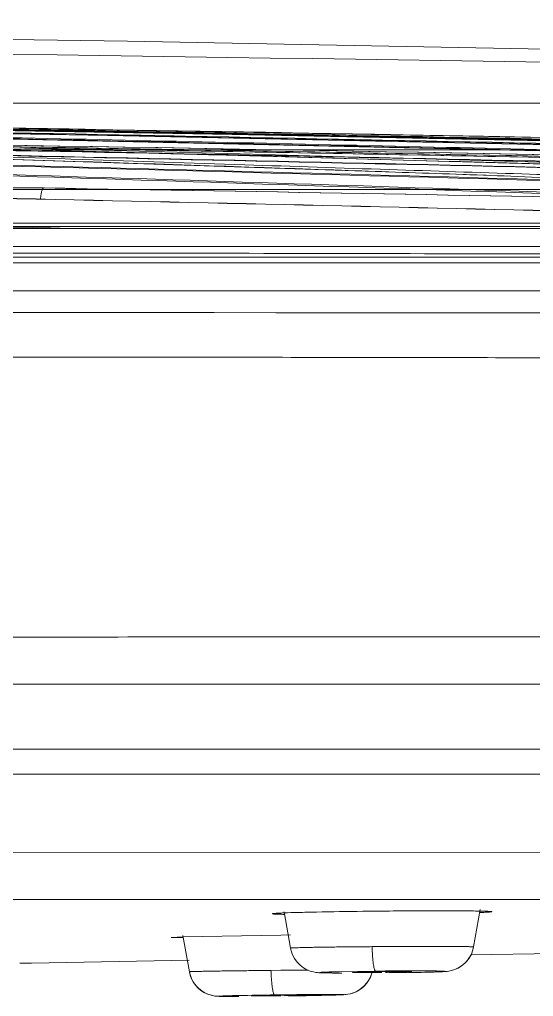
# Model space of a CAD drawing. Header units: millimetres. Extents: x 6110 to 6704, y -2661 to -1821.
# Drawn here: x 6507.476 to 6509.643, y -2151.13 to -2147.007 of the extents above; entities that cross this region are included whole.
import ezdxf

# ---------------------------------------------------------------- set-up
doc = ezdxf.new("R2010")
doc.units = ezdxf.units.MM
doc.header["$LTSCALE"] = 0.1
doc.layers.get('0').update_dxf_attribs({"lineweight": 15})

msp = doc.modelspace()

# ---------------------------------------------------------------- linework, layer by layer
for p, q in [((6507.5779, -2147.718), (6501.609, -2147.718)), ((6511.2156, -2147.7259), (6503.6081, -2147.7228)), ((6506.3612, -2147.7238), (6513.4432, -2147.7265)), ((6496.3762, -2147.8806), (6518.3301, -2147.8806)), ((6496.8347, -2147.8807), (6518.338, -2147.8807)), ((6503.6389, -2147.8649), (6511.2935, -2147.868)), ((6513.5404, -2147.8686), (6506.4045, -2147.8659)), ((6518.5854, -2147.8886), (6471.5393, -2147.8886)), ((6474.0236, -2147.8887), (6510.2139, -2147.8887)), ((6496.4553, -2147.965), (6518.3444, -2147.965)), ((6518.1422, -2148.0341), (6506.3189, -2148.0341)), ((6511.3611, -2148.0106), (6506.3202, -2148.0104)), ((6506.3346, -2148.0104), (6513.5984, -2148.0104)), ((6506.3101, -2148.1525), (6518.0178, -2148.1525)), ((6508.1296, -2148.2439), (6506.5861, -2148.2426)), ((6508.297, -2148.244), (6508.1296, -2148.2439)), ((6508.5572, -2148.2443), (6508.297, -2148.244)), ((6508.6254, -2148.2443), (6508.5572, -2148.2443)), ((6508.8633, -2148.2445), (6508.6254, -2148.2443)), ((6508.957, -2148.2446), (6508.8633, -2148.2445)), ((6509.0284, -2148.2446), (6508.957, -2148.2446)), ((6509.0873, -2148.2447), (6509.0284, -2148.2446)), ((6509.3921, -2148.2448), (6509.0873, -2148.2447)), ((6509.4572, -2148.2448), (6509.3921, -2148.2448)), ((6509.9941, -2148.2449), (6509.4572, -2148.2448)), ((6495.0626, -2149.8122), (6512.7655, -2149.8122)), ((6512.6297, -2150.0855), (6497.8561, -2150.0855)), ((6470.9189, -2150.1913), (6519.206, -2150.1913)), ((6513.6742, -2150.522), (6507.0278, -2150.5231)), ((6507.4324, -2150.7203), (6507.4839, -2150.7203)), ((6507.4839, -2150.7203), (6507.5281, -2150.7203)), ((6507.5281, -2150.7203), (6507.5795, -2150.7203)), ((6507.5795, -2150.7203), (6508.543, -2150.7201)), ((6508.543, -2150.7201), (6508.8862, -2150.7201)), ((6508.8862, -2150.7201), (6509.0047, -2150.7201)), ((6509.0047, -2150.7201), (6509.4073, -2150.72)), ((6509.4073, -2150.72), (6509.4679, -2150.72)), ((6509.4679, -2150.72), (6510.9001, -2150.7198)), ((6509.3907, -2150.9206), (6509.4184, -2150.7633)), ((6508.6186, -2150.9255), (6508.5915, -2150.772)), ((6508.1654, -2150.8785), (6508.1162, -2150.8812)), ((6508.1162, -2150.8812), (6508.1658, -2150.8827)), ((6508.4944, -2150.8718), (6508.1654, -2150.8785)), ((6508.1924, -2151.0254), (6508.1654, -2150.8725)), ((6508.5778, -2150.8706), (6508.4944, -2150.8718)), ((6508.6181, -2150.8701), (6508.5778, -2150.8706)), ((6508.6186, -2150.9256), (6508.6186, -2150.9256)), ((6509.0042, -2150.9192), (6508.9629, -2150.9194)), ((6509.379, -2150.9547), (6510.2275, -2150.9391)), ((6507.5266, -2150.989), (6507.477, -2150.9897)), ((6507.4771, -2150.9897), (6507.5266, -2150.989)), ((6507.5266, -2150.9889), (6508.1916, -2150.9767)), ((6508.1924, -2151.0254), (6508.1951, -2151.037)), ((6508.5778, -2151.0194), (6508.5364, -2151.0198)), ((6508.9772, -2151.0227), (6508.8245, -2151.0252)), ((6508.8815, -2151.0271), (6508.8792, -2151.0275)), ((6508.9579, -2151.025), (6508.8815, -2151.0271)), ((6509.0042, -2151.0245), (6508.9897, -2151.0246)), ((6509.0327, -2151.0221), (6509.1849, -2151.0217)), ((6509.1861, -2151.0274), (6509.0344, -2151.0299)), ((6509.0505, -2151.0276), (6509.1172, -2151.0261)), ((6509.1172, -2151.0261), (6509.1269, -2151.0255)), ((6509.1269, -2151.0255), (6509.1292, -2151.0252)), ((6509.209, -2151.0269), (6509.2205, -2151.0266)), ((6509.2132, -2151.0268), (6509.231, -2151.0263)), ((6509.225, -2151.0265), (6509.2404, -2151.026)), ((6509.2356, -2151.0261), (6509.2487, -2151.0256)), ((6509.245, -2151.0258), (6509.2559, -2151.0253)), ((6509.2532, -2151.0254), (6509.2622, -2151.025)), ((6509.2602, -2151.0251), (6509.2677, -2151.0247)), ((6508.3244, -2151.1293), (6508.3316, -2151.1295)), ((6508.4551, -2151.1267), (6508.4528, -2151.127)), ((6508.4528, -2151.127), (6508.5532, -2151.1269)), ((6508.5312, -2151.1248), (6508.4551, -2151.1267)), ((6508.5779, -2151.1241), (6508.563, -2151.1243)), ((6508.7028, -2151.1237), (6508.6091, -2151.1237)), ((6508.6244, -2151.1259), (6508.6909, -2151.1244)), ((6508.6909, -2151.1244), (6508.7006, -2151.124)), ((6508.7006, -2151.124), (6508.7028, -2151.1237))]:
    msp.add_line(p, q)
for points in [[(6518.8099, -2147.3571), (6515.3, -2147.2566), (6511.6778, -2147.1697), (6507.9308, -2147.0978), (6504.0883, -2147.0431), (6500.1921, -2147.0072)], [(6509.4436, -2147.6638), (6507.2768, -2147.5917), (6505.1921, -2147.5282), (6503.1894, -2147.4746), (6501.2689, -2147.4314), (6499.4305, -2147.3992), (6497.6743, -2147.3779)], [(6513.4445, -2147.7265), (6510.5877, -2147.6423), (6507.8502, -2147.5655), (6505.2319, -2147.4989), (6502.7329, -2147.4448), (6500.3533, -2147.4045), (6498.0929, -2147.3786)], [(6516.3698, -2147.7246), (6513.111, -2147.6433), (6509.9883, -2147.5679), (6507.0016, -2147.5018), (6504.151, -2147.4475), (6501.4364, -2147.4067), (6498.858, -2147.3802)], [(6517.4396, -2147.7209), (6514.1028, -2147.6359), (6510.9052, -2147.5606), (6507.8469, -2147.4968), (6504.9279, -2147.4454), (6502.1482, -2147.4071), (6499.5077, -2147.3818)], [(6517.8875, -2147.7182), (6514.5866, -2147.6293), (6511.415, -2147.5541), (6508.3727, -2147.4924), (6505.4599, -2147.4437), (6502.6764, -2147.4076), (6500.0225, -2147.3833)], [(6518.0343, -2147.7174), (6514.881, -2147.6308), (6511.8017, -2147.5569), (6508.7963, -2147.4955), (6505.8648, -2147.4465), (6503.0075, -2147.4094), (6500.2242, -2147.3839)], [(6518.2601, -2147.7161), (6515.3055, -2147.6326), (6512.3546, -2147.5604), (6509.4074, -2147.4996), (6506.4641, -2147.4502), (6503.5245, -2147.412), (6500.5889, -2147.3851)], [(6518.2656, -2147.7161), (6515.3173, -2147.6327), (6512.3722, -2147.5606), (6509.4301, -2147.4998), (6506.4913, -2147.4503), (6503.5557, -2147.4122), (6500.6233, -2147.3853)], [(6518.2764, -2147.716), (6515.4727, -2147.6363), (6512.614, -2147.5657), (6509.7004, -2147.5046), (6506.732, -2147.4537), (6503.7087, -2147.4138), (6500.6307, -2147.3853)], [(6508.6187, -2150.9255), (6508.6214, -2150.9373), (6508.6272, -2150.9539), (6508.6357, -2150.9699), (6508.6464, -2150.9846), (6508.6591, -2150.9977), (6508.6732, -2151.0084), (6508.688, -2151.0168), (6508.7023, -2151.0226), (6508.7151, -2151.0261), (6508.7257, -2151.028), (6508.7328, -2151.0288), (6508.7383, -2151.0293), (6508.7434, -2151.0296), (6508.7485, -2151.0298), (6508.7542, -2151.03), (6508.7607, -2151.0302), (6508.7681, -2151.0303), (6508.7764, -2151.0305), (6508.7856, -2151.0306), (6508.7958, -2151.0307)], [(6509.2665, -2151.0247), (6509.2719, -2151.0243), (6509.278, -2151.0238), (6509.2865, -2151.0226), (6509.2974, -2151.0204), (6509.312, -2151.0158), (6509.3283, -2151.0081), (6509.3445, -2150.9974), (6509.3594, -2150.9836), (6509.3719, -2150.9677), (6509.3814, -2150.9505), (6509.3876, -2150.9335), (6509.3906, -2150.9206)], [(6509.2677, -2151.0247), (6509.2731, -2151.0243), (6509.2792, -2151.0237), (6509.2868, -2151.0226), (6509.2981, -2151.0202), (6509.3113, -2151.0161), (6509.325, -2151.0099), (6509.3388, -2151.0016), (6509.3518, -2150.9912), (6509.3637, -2150.9787), (6509.3739, -2150.9645), (6509.379, -2150.9547)], [(6508.1925, -2151.0254), (6508.1957, -2151.0391), (6508.2019, -2151.0556), (6508.2102, -2151.0709), (6508.2203, -2151.0846), (6508.2318, -2151.0965), (6508.2442, -2151.1064), (6508.2574, -2151.1144), (6508.2706, -2151.1204), (6508.2836, -2151.1246), (6508.295, -2151.1271), (6508.3033, -2151.1283), (6508.3096, -2151.1288), (6508.314, -2151.129), (6508.3176, -2151.1292), (6508.3217, -2151.1293)], [(6508.1951, -2151.037), (6508.2008, -2151.0533), (6508.2086, -2151.0684), (6508.2182, -2151.0821), (6508.229, -2151.094), (6508.2409, -2151.104), (6508.2537, -2151.1123), (6508.2665, -2151.1187), (6508.2794, -2151.1234), (6508.2909, -2151.1263), (6508.3001, -2151.1279), (6508.3073, -2151.1286), (6508.312, -2151.1289), (6508.3158, -2151.1291), (6508.3199, -2151.1292), (6508.3263, -2151.1294)], [(6508.8709, -2151.1184), (6508.8822, -2151.1151), (6508.8943, -2151.1102), (6508.906, -2151.1039), (6508.9176, -2151.0959), (6508.9287, -2151.0863), (6508.9389, -2151.075), (6508.948, -2151.062), (6508.9556, -2151.0476), (6508.9613, -2151.0319)], [(6508.8714, -2151.1183), (6508.8829, -2151.1148), (6508.8952, -2151.1097), (6508.9071, -2151.1032), (6508.9187, -2151.0951), (6508.9296, -2151.0854), (6508.9398, -2151.0739), (6508.9487, -2151.0608), (6508.9561, -2151.0464), (6508.9616, -2151.0307)], [(6509.116, -2151.0289), (6509.1351, -2151.0286), (6509.1531, -2151.0282), (6509.17, -2151.0279), (6509.1856, -2151.0275), (6509.2001, -2151.0272), (6509.2132, -2151.0268)], [(6508.3316, -2151.1295), (6508.3376, -2151.1295), (6508.3446, -2151.1296), (6508.3524, -2151.1296), (6508.361, -2151.1297), (6508.3704, -2151.1297)], [(6508.6813, -2151.1264), (6508.6999, -2151.1261), (6508.7175, -2151.1258), (6508.734, -2151.1255), (6508.7495, -2151.1251), (6508.7638, -2151.1248), (6508.777, -2151.1245), (6508.789, -2151.1242)], [(6508.789, -2151.1242), (6508.7999, -2151.1239), (6508.8095, -2151.1236), (6508.8181, -2151.1234)], [(6508.8181, -2151.1234), (6508.8255, -2151.1231), (6508.832, -2151.1229), (6508.8375, -2151.1226), (6508.8425, -2151.1223), (6508.8473, -2151.122), (6508.8528, -2151.1215), (6508.861, -2151.1204), (6508.8714, -2151.1183)]]:
    msp.add_lwpolyline(points)
for centre, radius, start, end in [((6494.9756, -2919.3999), 771.9628, 88.2712144, 89.5829198), ((6494.9951, -2917.7918), 770.3547, 88.2696343, 89.5819234), ((6485.9966, -3140.3466), 992.816, 88.5888431, 88.8865301), ((6494.9192, -2919.0198), 771.4057, 88.8465343, 89.0597381), ((6494.9275, -2918.6433), 771.0291, 88.8465843, 89.0596112), ((6485.8167, -3147.6522), 1000.1232, 88.5888504, 88.8843634), ((6494.5442, -2726.4231), 578.6838, 88.6986919, 88.94804), ((6509.2809, -2180.9361), 30.168, 90.52555, 90.67857), ((6509.9634, -2150.8901), 1.0009, 181.6822, 183.2654), ((6509.5283, -2150.9875), 0.9924, 181.8631, 183.466), ((6508.9954, -2197.1289), 46.1114, 90.37594, 90.51887), ((6509.0753, -2158.7171), 7.6929, 90.63773, 90.87446), ((6509.171, -2168.6002), 17.5787, 90.45076, 90.63166), ((6508.9274, -2142.8619), 8.1667, 270.35956, 270.53835), ((6509.0806, -2159.1467), 8.1226, 90.32411, 90.53882), ((6508.9331, -2143.3346), 7.6939, 270.63772, 270.87443), ((6508.783, -2168.5941), 17.4726, 90.76, 91.25583), ((6508.7242, -2162.5063), 11.3831, 90.81159, 90.97129), ((6508.9179, -2177.1745), 26.054, 90.68438, 90.80633), ((6508.4207, -2139.0076), 12.12, 270.62656, 270.7428), ((6508.7339, -2163.1556), 12.0325, 90.59461, 90.74321), ((6508.4315, -2139.7439), 11.3836, 270.81158, 270.97129), ((6508.8668, -2172.9496), 21.8288, 90.28298, 90.68264), ((6508.3779, -2133.7031), 17.426, 270.75939, 271.25797)]:
    msp.add_arc(centre, radius, start, end)
for points, knots in [([(6472.0747, -2147.3586), (6475.9053, -2147.2626), (6483.5676, -2147.1187), (6495.0629, -2147.0467), (6506.5582, -2147.1187), (6514.2206, -2147.2627), (6518.0511, -2147.3586)], [0, 0, 0, 0, 0.25, 0.5, 0.75, 1, 1, 1, 1]), ([(6495.0622, -2147.3619), (6495.5668, -2147.3619), (6496.575, -2147.3616), (6498.0859, -2147.3607), (6499.5932, -2147.3599), (6501.0951, -2147.3593), (6502.5893, -2147.3591), (6504.558, -2147.3593), (6506.5044, -2147.3597), (6508.4169, -2147.36), (6509.7975, -2147.3601), (6511.1225, -2147.3603), (6512.3701, -2147.3606), (6513.5129, -2147.3607), (6514.528, -2147.3607), (6515.4001, -2147.3605), (6516.1209, -2147.3604), (6516.6258, -2147.3601), (6516.9572, -2147.3599), (6517.2109, -2147.3597), (6517.4704, -2147.3595), (6517.7263, -2147.3591), (6517.8998, -2147.3589), (6518.0158, -2147.3586), (6518.1141, -2147.3584), (6518.2267, -2147.3583), (6518.3495, -2147.358), (6518.4567, -2147.3578), (6518.5484, -2147.3576), (6518.6258, -2147.3575), (6518.6815, -2147.3573), (6518.7191, -2147.3572), (6518.7421, -2147.3572), (6518.7617, -2147.3571), (6518.7779, -2147.3571), (6518.7893, -2147.3571), (6518.7967, -2147.3571), (6518.8011, -2147.3571), (6518.8046, -2147.3571), (6518.8073, -2147.3571), (6518.809, -2147.3571), (6518.81, -2147.3571), (6518.8103, -2147.3571), (6518.8105, -2147.3571)], [0, 0, 0, 0, 0.063732, 0.127369, 0.190866, 0.254139, 0.317094, 0.379625, 0.502835, 0.562966, 0.621227, 0.677238, 0.730352, 0.778832, 0.821598, 0.85859, 0.888999, 0.912651, 0.922367, 0.930873, 0.9447, 0.955137, 0.963199, 0.966622, 0.969786, 0.975624, 0.980838, 0.985306, 0.989164, 0.992421, 0.995086, 0.996199, 0.997167, 0.997992, 0.998674, 0.999215, 0.999432, 0.999615, 0.999763, 0.999877, 0.999956, 0.999982, 1, 1, 1, 1]), ([(6518.0511, -2147.3586), (6517.9909, -2147.3587), (6517.8546, -2147.3589), (6517.6376, -2147.3593), (6517.3763, -2147.3596), (6517.0814, -2147.3598), (6516.7335, -2147.36), (6516.3176, -2147.3603), (6515.8052, -2147.3605), (6515.1825, -2147.3606), (6514.4576, -2147.3606), (6513.646, -2147.3607), (6512.7598, -2147.3606), (6511.8426, -2147.3605), (6510.9025, -2147.3603), (6509.9932, -2147.3601), (6509.0954, -2147.36), (6508.1672, -2147.3599), (6507.1759, -2147.3598), (6506.1778, -2147.3596), (6505.2234, -2147.3595), (6504.3729, -2147.3594), (6503.5755, -2147.3593), (6502.8264, -2147.3592), (6502.0695, -2147.3591), (6501.3342, -2147.359), (6500.6264, -2147.359), (6499.9909, -2147.3591), (6499.3986, -2147.3592), (6498.8672, -2147.3594), (6498.3525, -2147.3595), (6497.8622, -2147.3597), (6497.379, -2147.3599), (6496.9104, -2147.3601), (6496.4489, -2147.3604), (6495.9909, -2147.3606), (6495.5287, -2147.3608), (6495.2179, -2147.3609), (6495.0625, -2147.3609)], [0, 0, 0, 0, 0.007865, 0.01778, 0.028328, 0.041955, 0.056264, 0.073729, 0.096226, 0.123137, 0.154999, 0.190818, 0.229056, 0.270639, 0.310512, 0.35174, 0.389304, 0.427678, 0.472863, 0.518671, 0.557925, 0.597414, 0.62966, 0.661992, 0.695165, 0.728437, 0.757945, 0.787531, 0.811366, 0.835242, 0.856876, 0.878536, 0.899228, 0.919939, 0.939685, 0.959446, 0.979719, 1, 1, 1, 1]), ([(6511.2156, -2147.7259), (6511.1213, -2147.722), (6510.9151, -2147.7267), (6510.5781, -2147.725), (6510.1836, -2147.7127), (6509.7483, -2147.6747), (6509.2909, -2147.6591), (6508.8117, -2147.6423), (6508.2855, -2147.6245), (6507.6831, -2147.6048), (6506.9969, -2147.5829), (6506.224, -2147.5592), (6505.3554, -2147.5326), (6504.3839, -2147.5054), (6503.3003, -2147.4769), (6502.0954, -2147.4482), (6500.7559, -2147.4206), (6499.2669, -2147.3956), (6498.2229, -2147.383), (6497.6738, -2147.3779)], [0, 0, 0, 0, 0.020886, 0.045648, 0.074644, 0.108252, 0.142373, 0.175979, 0.214437, 0.258965, 0.309439, 0.366477, 0.430193, 0.501884, 0.581704, 0.670234, 0.76879, 0.878402, 1, 1, 1, 1]), ([(6511.5475, -2147.726), (6511.4518, -2147.7222), (6511.2446, -2147.7143), (6510.9084, -2147.7024), (6510.5209, -2147.689), (6510.0772, -2147.6741), (6509.576, -2147.6579), (6509.0187, -2147.6399), (6508.4017, -2147.6192), (6507.7023, -2147.5957), (6506.9076, -2147.5715), (6506.002, -2147.5435), (6504.9892, -2147.5146), (6503.8584, -2147.4841), (6502.6033, -2147.4534), (6501.2105, -2147.4237), (6499.666, -2147.3971), (6498.5842, -2147.3838), (6498.0158, -2147.3785)], [0, 0, 0, 0, 0.021231, 0.045963, 0.074553, 0.107144, 0.144367, 0.185681, 0.23072, 0.281188, 0.340774, 0.406927, 0.481984, 0.565314, 0.657643, 0.760226, 0.874042, 1, 1, 1, 1]), ([(6513.4432, -2147.7265), (6513.1007, -2147.7164), (6512.3374, -2147.6936), (6511.1133, -2147.6578), (6509.7163, -2147.6174), (6508.1735, -2147.5744), (6506.4703, -2147.5291), (6504.6063, -2147.4835), (6502.5793, -2147.4401), (6500.3898, -2147.4028), (6498.8762, -2147.3852), (6498.0925, -2147.3786)], [0, 0, 0, 0, 0.066936, 0.149212, 0.239255, 0.339989, 0.450754, 0.572156, 0.704266, 0.846881, 1, 1, 1, 1]), ([(6498.416, -2147.3792), (6499.1893, -2147.3859), (6500.6842, -2147.4034), (6502.8489, -2147.4405), (6504.8577, -2147.4835), (6506.7105, -2147.5288), (6508.4091, -2147.5738), (6509.9526, -2147.6167), (6511.3561, -2147.6572), (6512.5941, -2147.6932), (6513.37, -2147.7161), (6513.7203, -2147.7265)], [0, 0, 0, 0, 0.151541, 0.292973, 0.424288, 0.545286, 0.656171, 0.757283, 0.847871, 0.931329, 1, 1, 1, 1]), ([(6498.8577, -2147.3802), (6499.5603, -2147.3856), (6500.9653, -2147.3992), (6503.0135, -2147.4269), (6505.0022, -2147.4604), (6506.872, -2147.4972), (6508.6818, -2147.5366), (6510.3731, -2147.576), (6512.0046, -2147.6156), (6513.5185, -2147.6532), (6514.9732, -2147.6897), (6515.9041, -2147.7129), (6516.3693, -2147.7246)], [0, 0, 0, 0, 0.120335, 0.240664, 0.350842, 0.461011, 0.560979, 0.660907, 0.750759, 0.840507, 0.920287, 1, 1, 1, 1]), ([(6516.499, -2147.7243), (6516.0339, -2147.7126), (6515.1034, -2147.6893), (6513.6516, -2147.6527), (6512.1431, -2147.615), (6510.5217, -2147.5755), (6508.8431, -2147.5362), (6507.0505, -2147.4971), (6505.2005, -2147.4607), (6503.2364, -2147.4274), (6501.2152, -2147.3999), (6499.8297, -2147.3863), (6499.137, -2147.3808)], [0, 0, 0, 0, 0.08037, 0.160806, 0.250878, 0.341052, 0.440986, 0.540952, 0.650799, 0.760646, 0.880321, 1, 1, 1, 1]), ([(6517.4394, -2147.7209), (6515.647, -2147.6739), (6511.8624, -2147.5765), (6505.8853, -2147.4508), (6501.7001, -2147.3979), (6499.5076, -2147.3818)], [0, 0, 0, 0, 0.299917, 0.633249, 1, 1, 1, 1]), ([(6499.7341, -2147.3824), (6501.9004, -2147.3986), (6506.0394, -2147.4513), (6511.9569, -2147.5761), (6515.7082, -2147.6735), (6517.4872, -2147.7206)], [0, 0, 0, 0, 0.366003, 0.699335, 1, 1, 1, 1]), ([(6500.0224, -2147.3833), (6502.1508, -2147.3987), (6506.2643, -2147.4472), (6512.2193, -2147.5656), (6516.0458, -2147.6659), (6517.8874, -2147.7183)], [0, 0, 0, 0, 0.357344, 0.690675, 1, 1, 1, 1]), ([(6517.9171, -2147.7181), (6516.0869, -2147.6656), (6512.2872, -2147.5656), (6506.3779, -2147.4477), (6502.2986, -2147.3993), (6500.1893, -2147.3838)], [0, 0, 0, 0, 0.309778, 0.643109, 1, 1, 1, 1]), ([(6518.0343, -2147.7173), (6516.1708, -2147.663), (6512.3286, -2147.5619), (6506.3918, -2147.446), (6502.3184, -2147.399), (6500.2241, -2147.3839)], [0, 0, 0, 0, 0.313961, 0.647293, 1, 1, 1, 1]), ([(6500.3592, -2147.3843), (6502.4376, -2147.3995), (6506.4827, -2147.4465), (6512.382, -2147.562), (6516.2027, -2147.6629), (6518.0571, -2147.7173)], [0, 0, 0, 0, 0.352257, 0.685588, 1, 1, 1, 1]), ([(6500.5889, -2147.3851), (6502.5473, -2147.3993), (6506.4695, -2147.4427), (6512.3601, -2147.553), (6516.2918, -2147.6567), (6518.2601, -2147.7161)], [0, 0, 0, 0, 0.332426, 0.665759, 1, 1, 1, 1]), ([(6518.2658, -2147.7161), (6516.3015, -2147.6567), (6512.3769, -2147.5532), (6506.4959, -2147.4429), (6502.5793, -2147.3994), (6500.6233, -2147.3853)], [0, 0, 0, 0, 0.334113, 0.667441, 1, 1, 1, 1]), ([(6511.2801, -2147.7983), (6509.72, -2147.7408), (6506.6553, -2147.6385), (6502.1417, -2147.512), (6499.1878, -2147.4652), (6497.7389, -2147.4504)], [0, 0, 0, 0, 0.345747, 0.679093, 1, 1, 1, 1]), ([(6497.9503, -2147.4509), (6499.3996, -2147.466), (6502.3526, -2147.5133), (6506.8629, -2147.6399), (6509.9239, -2147.7415), (6511.4816, -2147.7985)], [0, 0, 0, 0, 0.321217, 0.65454, 1, 1, 1, 1]), ([(6498.154, -2147.451), (6499.7994, -2147.4669), (6503.1507, -2147.5152), (6508.2672, -2147.6448), (6511.7383, -2147.7439), (6513.5039, -2147.7989)], [0, 0, 0, 0, 0.321507, 0.654857, 1, 1, 1, 1]), ([(6513.6577, -2147.7989), (6511.8986, -2147.7443), (6508.4393, -2147.6459), (6503.3382, -2147.5164), (6499.9958, -2147.4678), (6498.354, -2147.4516)], [0, 0, 0, 0, 0.344905, 0.678229, 1, 1, 1, 1]), ([(6516.4212, -2147.7967), (6514.4102, -2147.7437), (6510.4536, -2147.6478), (6504.617, -2147.5178), (6500.7909, -2147.4689), (6498.9106, -2147.4523)], [0, 0, 0, 0, 0.344576, 0.677922, 1, 1, 1, 1]), ([(6499.0834, -2147.453), (6500.9485, -2147.4697), (6504.7428, -2147.5188), (6510.5296, -2147.6481), (6514.4515, -2147.7437), (6516.4444, -2147.7964)], [0, 0, 0, 0, 0.32224, 0.655564, 1, 1, 1, 1]), ([(6499.5504, -2147.4538), (6501.4712, -2147.4691), (6505.3846, -2147.5158), (6511.3614, -2147.6378), (6515.4173, -2147.7371), (6517.4809, -2147.7928)], [0, 0, 0, 0, 0.321331, 0.654667, 1, 1, 1, 1]), ([(6517.4422, -2147.7926), (6515.3998, -2147.7369), (6511.385, -2147.6377), (6505.4678, -2147.5165), (6501.5928, -2147.4698), (6499.6905, -2147.4544)], [0, 0, 0, 0, 0.345234, 0.678561, 1, 1, 1, 1]), ([(6517.9166, -2147.7906), (6515.9322, -2147.7342), (6511.9633, -2147.6288), (6506.0092, -2147.5193), (6502.0397, -2147.47), (6500.055, -2147.4556)], [0, 0, 0, 0, 0.333376, 0.666709, 1, 1, 1, 1]), ([(6500.1565, -2147.4565), (6502.1267, -2147.4727), (6506.0669, -2147.5191), (6511.9764, -2147.6306), (6515.9152, -2147.7329), (6517.8843, -2147.791)], [0, 0, 0, 0, 0.333361, 0.666693, 1, 1, 1, 1]), ([(6500.2491, -2147.4561), (6502.2281, -2147.4714), (6506.1861, -2147.5167), (6512.1228, -2147.6279), (6516.0801, -2147.7309), (6518.0587, -2147.7896)], [0, 0, 0, 0, 0.333299, 0.666632, 1, 1, 1, 1]), ([(6518.0288, -2147.7896), (6516.0633, -2147.7321), (6512.1317, -2147.6277), (6506.2332, -2147.5179), (6502.3003, -2147.471), (6500.3337, -2147.4567)], [0, 0, 0, 0, 0.33331, 0.666643, 1, 1, 1, 1]), ([(6519.0827, -2147.5546), (6519.0826, -2147.5546), (6519.0822, -2147.5546), (6519.0812, -2147.5546), (6519.0795, -2147.5546), (6519.0768, -2147.5546), (6519.0733, -2147.5546), (6519.069, -2147.5546), (6519.0615, -2147.5546), (6519.0501, -2147.5546), (6519.0339, -2147.5546), (6519.0143, -2147.5546), (6518.9913, -2147.5547), (6518.9537, -2147.5548), (6518.8981, -2147.5549), (6518.8207, -2147.5551), (6518.7291, -2147.5553), (6518.6219, -2147.5555), (6518.4992, -2147.5558), (6518.3867, -2147.556), (6518.2883, -2147.5561), (6518.172, -2147.5564), (6517.9977, -2147.5567), (6517.7399, -2147.557), (6517.4779, -2147.5573), (6517.221, -2147.5575), (6516.884, -2147.5577), (6516.3692, -2147.5579), (6515.6331, -2147.5581), (6514.7413, -2147.5582), (6513.703, -2147.5583), (6512.5355, -2147.5581), (6511.2635, -2147.5579), (6509.9164, -2147.5577), (6508.5165, -2147.5575), (6506.5831, -2147.5572), (6504.619, -2147.5569), (6502.6352, -2147.5567), (6501.1319, -2147.5568), (6499.6213, -2147.5574), (6498.1051, -2147.5583), (6496.5848, -2147.5591), (6495.5701, -2147.5594), (6495.0624, -2147.5594)], [0, 0, 0, 0, 0.000018, 0.000044, 0.000122, 0.000234, 0.00038, 0.000561, 0.000776, 0.001311, 0.001985, 0.002801, 0.003758, 0.004858, 0.007491, 0.01071, 0.014522, 0.018937, 0.024088, 0.029858, 0.032987, 0.036376, 0.044374, 0.054763, 0.068576, 0.077093, 0.086843, 0.110664, 0.141389, 0.178788, 0.222043, 0.271058, 0.324611, 0.3809, 0.439303, 0.499452, 0.622372, 0.684611, 0.747218, 0.810128, 0.873273, 0.936586, 1, 1, 1, 1]), ([(6495.0627, -2147.5581), (6495.5726, -2147.5581), (6496.5913, -2147.5579), (6498.1164, -2147.5572), (6499.6355, -2147.5566), (6501.1471, -2147.5563), (6502.6508, -2147.5563), (6504.6384, -2147.5566), (6507.0794, -2147.557), (6509.4754, -2147.5574), (6511.3142, -2147.5576), (6512.5898, -2147.5579), (6513.5913, -2147.558), (6514.3303, -2147.558), (6514.8338, -2147.558), (6515.3001, -2147.5579), (6515.7263, -2147.5579), (6516.111, -2147.5578), (6516.5422, -2147.5576), (6516.989, -2147.5574), (6517.4294, -2147.5571), (6517.7618, -2147.5568), (6518.0131, -2147.5564), (6518.208, -2147.5561), (6518.3677, -2147.5558), (6518.5054, -2147.5555), (6518.6574, -2147.5552), (6518.8107, -2147.5549), (6518.9513, -2147.5546), (6519.0358, -2147.5545), (6519.0734, -2147.5544), (6519.0829, -2147.5544)], [0, 0, 0, 0, 0.063689, 0.12722, 0.190484, 0.253422, 0.316005, 0.378287, 0.501663, 0.620872, 0.677539, 0.731322, 0.780187, 0.802618, 0.82362, 0.843074, 0.860853, 0.87686, 0.891117, 0.91471, 0.932661, 0.94612, 0.956222, 0.964048, 0.970467, 0.976161, 0.981256, 0.989445, 0.995302, 0.998822, 1, 1, 1, 1]), ([(6507.5641, -2147.7642), (6507.5649, -2147.7577), (6507.5662, -2147.7485), (6507.5685, -2147.7372), (6507.5701, -2147.7306), (6507.572, -2147.7252), (6507.5739, -2147.721), (6507.5763, -2147.718), (6507.5779, -2147.718)], [0, 0, 0, 0, 0.397963, 0.562548, 0.701616, 0.814151, 0.900163, 1, 1, 1, 1]), ([(6501.9777, -2147.9946), (6502.3256, -2147.9945), (6502.8468, -2147.9945), (6503.5411, -2147.9955), (6504.2318, -2147.9968), (6504.9203, -2147.998), (6505.6063, -2147.997), (6506.2862, -2147.9951), (6507.1293, -2147.9922), (6508.1311, -2147.9929), (6509.117, -2147.9953), (6509.7686, -2147.9963), (6510.0911, -2147.9965)], [0, 0, 0, 0, 0.128622, 0.192739, 0.256702, 0.384029, 0.447329, 0.510347, 0.635438, 0.759056, 0.88076, 1, 1, 1, 1]), ([(6506.319, -2148.0341), (6507.2437, -2148.0341), (6508.9194, -2148.0342), (6511.2011, -2148.0341), (6513.0453, -2148.0341), (6514.5303, -2148.0341), (6515.7124, -2148.0341), (6516.6273, -2148.0341), (6517.2998, -2148.0344), (6517.7771, -2148.034), (6518.0344, -2148.0332), (6518.1424, -2148.0335)], [0, 0, 0, 0, 0.234635, 0.425168, 0.578946, 0.702579, 0.801963, 0.878897, 0.934701, 0.97261, 1, 1, 1, 1]), ([(6501.4776, -2148.4336), (6502.2583, -2148.4323), (6503.8115, -2148.4312), (6505.7461, -2148.4311), (6507.2766, -2148.4315), (6508.2203, -2148.432), (6508.9659, -2148.4332), (6509.5156, -2148.4342), (6510.0577, -2148.4346), (6510.4164, -2148.4341), (6510.5944, -2148.4338)], [0, 0, 0, 0, 0.256904, 0.511089, 0.636606, 0.76055, 0.821626, 0.881952, 0.941438, 1, 1, 1, 1]), ([(6495.0623, -2149.6134), (6495.988, -2149.613), (6497.8357, -2149.6127), (6500.5993, -2149.6135), (6503.3415, -2149.613), (6505.6063, -2149.6133), (6507.3927, -2149.613), (6508.7023, -2149.6125), (6509.9807, -2149.6116), (6511.0221, -2149.611), (6511.831, -2149.6115), (6512.5969, -2149.6124), (6513.5019, -2149.6139), (6514.5161, -2149.6137), (6515.1597, -2149.6132), (6515.4639, -2149.613)], [0, 0, 0, 0, 0.136111, 0.271708, 0.406381, 0.539336, 0.604747, 0.669067, 0.731911, 0.792739, 0.82219, 0.850865, 0.905361, 0.95527, 1, 1, 1, 1]), ([(6509.4174, -2150.7694), (6509.3932, -2150.7689), (6509.3363, -2150.7683), (6509.2405, -2150.7681), (6509.127, -2150.7684), (6509.0462, -2150.769), (6509.0042, -2150.7694)], [0, 0, 0, 0, 0.175702, 0.413328, 0.695148, 1, 1, 1, 1]), ([(6508.5912, -2150.7771), (6508.5874, -2150.7772), (6508.5803, -2150.7775), (6508.5704, -2150.778), (6508.562, -2150.7784), (6508.555, -2150.7789), (6508.5496, -2150.7793), (6508.5461, -2150.7797), (6508.5441, -2150.78), (6508.5431, -2150.7802), (6508.5426, -2150.7804), (6508.5423, -2150.7806), (6508.5423, -2150.7807)], [0, 0, 0, 0, 0.231334, 0.433303, 0.605312, 0.746773, 0.857108, 0.935802, 0.963253, 0.982845, 0.994759, 1, 1, 1, 1]), ([(6508.5423, -2150.7807), (6508.5423, -2150.7808), (6508.5427, -2150.7809), (6508.5433, -2150.7811), (6508.5443, -2150.7813), (6508.5457, -2150.7815), (6508.5475, -2150.7817), (6508.5506, -2150.7819), (6508.5555, -2150.7822), (6508.5625, -2150.7825), (6508.571, -2150.7828), (6508.581, -2150.7831), (6508.5881, -2150.7833), (6508.5919, -2150.7833)], [0, 0, 0, 0, 0.006213, 0.019328, 0.039975, 0.068282, 0.104291, 0.148017, 0.258625, 0.399775, 0.570828, 0.771125, 1, 1, 1, 1]), ([(6508.9236, -2150.7703), (6508.8584, -2150.771), (6508.7672, -2150.7724), (6508.6564, -2150.7749), (6508.6108, -2150.7763), (6508.5912, -2150.7771)], [0, 0, 0, 0, 0.588602, 0.822908, 1, 1, 1, 1]), ([(6509.4676, -2150.772), (6509.4676, -2150.7719), (6509.4673, -2150.7717), (6509.4667, -2150.7715), (6509.4657, -2150.7713), (6509.4643, -2150.7712), (6509.4625, -2150.771), (6509.4593, -2150.7707), (6509.4544, -2150.7705), (6509.4473, -2150.7701), (6509.4386, -2150.7699), (6509.4285, -2150.7696), (6509.4213, -2150.7694), (6509.4174, -2150.7694)], [0, 0, 0, 0, 0.005576, 0.018048, 0.038165, 0.06607, 0.101813, 0.145414, 0.256028, 0.39739, 0.568908, 0.76998, 1, 1, 1, 1]), ([(6509.4178, -2150.7755), (6509.4217, -2150.7753), (6509.4289, -2150.775), (6509.4389, -2150.7746), (6509.4475, -2150.7741), (6509.4545, -2150.7737), (6509.4594, -2150.7733), (6509.4626, -2150.773), (6509.4644, -2150.7728), (6509.4657, -2150.7726), (6509.4668, -2150.7724), (6509.4673, -2150.7722), (6509.4676, -2150.772), (6509.4676, -2150.772)], [0, 0, 0, 0, 0.230123, 0.431313, 0.602916, 0.744282, 0.854773, 0.898282, 0.933958, 0.961823, 0.981925, 0.994402, 1, 1, 1, 1]), ([(6508.9629, -2150.9195), (6508.9399, -2150.9196), (6508.8951, -2150.92), (6508.84, -2150.9206), (6508.7982, -2150.9211), (6508.7694, -2150.9215), (6508.7425, -2150.9219), (6508.7179, -2150.9223), (6508.6956, -2150.9227), (6508.6759, -2150.9231), (6508.659, -2150.9235), (6508.6467, -2150.9239), (6508.6383, -2150.9242), (6508.6331, -2150.9244), (6508.6288, -2150.9246), (6508.6252, -2150.9248), (6508.6224, -2150.925), (6508.6206, -2150.9251), (6508.6195, -2150.9253), (6508.619, -2150.9254), (6508.6188, -2150.9254), (6508.6186, -2150.9255), (6508.6186, -2150.9256)], [0, 0, 0, 0, 0.200363, 0.390788, 0.479862, 0.563812, 0.642005, 0.713808, 0.778602, 0.835883, 0.885215, 0.92616, 0.943352, 0.958294, 0.970969, 0.981364, 0.989464, 0.99526, 0.997291, 0.998747, 0.999632, 1, 1, 1, 1]), ([(6509.3907, -2150.9206), (6509.3907, -2150.9206), (6509.3905, -2150.9205), (6509.3901, -2150.9204), (6509.3895, -2150.9203), (6509.3883, -2150.9202), (6509.3861, -2150.92), (6509.3829, -2150.9199), (6509.3787, -2150.9197), (6509.3736, -2150.9196), (6509.3677, -2150.9194), (6509.3609, -2150.9193), (6509.3532, -2150.9192), (6509.3413, -2150.919), (6509.3244, -2150.9188), (6509.3018, -2150.9187), (6509.2765, -2150.9186), (6509.2485, -2150.9185), (6509.2181, -2150.9184), (6509.1857, -2150.9185), (6509.1392, -2150.9185), (6509.0785, -2150.9187), (6509.0293, -2150.919), (6509.0042, -2150.9192)], [0, 0, 0, 0, 0.000399, 0.00135, 0.002895, 0.00504, 0.01112, 0.019572, 0.030371, 0.043488, 0.058896, 0.076567, 0.096474, 0.118576, 0.169097, 0.227567, 0.293418, 0.366071, 0.444833, 0.528947, 0.617657, 0.805468, 1, 1, 1, 1]), ([(6508.9772, -2151.0227), (6508.9765, -2151.0226), (6508.9754, -2151.0215), (6508.9743, -2151.0196), (6508.9729, -2151.0163), (6508.9713, -2151.0105), (6508.9687, -2150.9972), (6508.9661, -2150.9758), (6508.9647, -2150.9573), (6508.9641, -2150.9471)], [0, 0, 0, 0, 0.02943, 0.053031, 0.083841, 0.169096, 0.285948, 0.604285, 1, 1, 1, 1]), ([(6508.5364, -2151.0198), (6508.5133, -2151.02), (6508.4684, -2151.0204), (6508.4133, -2151.0211), (6508.3718, -2151.0216), (6508.343, -2151.022), (6508.3162, -2151.0224), (6508.2916, -2151.0228), (6508.2695, -2151.0231), (6508.2499, -2151.0235), (6508.2331, -2151.0239), (6508.2209, -2151.0242), (6508.2126, -2151.0244), (6508.2074, -2151.0246), (6508.203, -2151.0247), (6508.1994, -2151.0249), (6508.1969, -2151.025), (6508.1952, -2151.0251), (6508.1943, -2151.0252), (6508.1936, -2151.0252), (6508.193, -2151.0253), (6508.1927, -2151.0253), (6508.1925, -2151.0254), (6508.1925, -2151.0254)], [0, 0, 0, 0, 0.201704, 0.39161, 0.480414, 0.564246, 0.642383, 0.714099, 0.778677, 0.835582, 0.884513, 0.925186, 0.942336, 0.957315, 0.97009, 0.980633, 0.988917, 0.992204, 0.994917, 0.997053, 0.99861, 0.999588, 1, 1, 1, 1]), ([(6508.5512, -2151.1231), (6508.5505, -2151.123), (6508.5494, -2151.1219), (6508.5483, -2151.1201), (6508.5469, -2151.1168), (6508.5452, -2151.111), (6508.5425, -2151.0977), (6508.5398, -2151.0763), (6508.5384, -2151.0578), (6508.5377, -2151.0475)], [0, 0, 0, 0, 0.029099, 0.052432, 0.082983, 0.167844, 0.284529, 0.60325, 1, 1, 1, 1]), ([(6508.8245, -2151.0252), (6508.8182, -2151.0253), (6508.8063, -2151.0256), (6508.7896, -2151.0261), (6508.7754, -2151.0266), (6508.765, -2151.027), (6508.7581, -2151.0273), (6508.7538, -2151.0275), (6508.7503, -2151.0278), (6508.7478, -2151.028), (6508.7461, -2151.0281), (6508.7451, -2151.0282), (6508.7443, -2151.0283), (6508.7437, -2151.0284), (6508.7433, -2151.0285), (6508.743, -2151.0286), (6508.7428, -2151.0288), (6508.743, -2151.0289), (6508.7433, -2151.029), (6508.744, -2151.0291), (6508.7454, -2151.0293), (6508.7476, -2151.0295), (6508.7505, -2151.0296), (6508.7541, -2151.0298), (6508.7583, -2151.0299), (6508.7633, -2151.0301), (6508.7713, -2151.0303), (6508.7828, -2151.0305), (6508.7983, -2151.0307), (6508.8162, -2151.0308), (6508.8288, -2151.0308), (6508.8355, -2151.0309)], [0, 0, 0, 0, 0.108396, 0.204149, 0.286206, 0.353828, 0.382019, 0.406353, 0.426748, 0.443124, 0.449782, 0.455414, 0.460024, 0.463616, 0.466199, 0.467798, 0.468544, 0.469362, 0.471062, 0.473749, 0.482152, 0.49463, 0.511193, 0.531834, 0.556481, 0.585032, 0.617382, 0.693068, 0.782706, 0.885401, 1, 1, 1, 1]), ([(6508.8792, -2151.0275), (6508.8792, -2151.0276), (6508.8794, -2151.0276), (6508.8797, -2151.0277), (6508.8803, -2151.0278), (6508.8811, -2151.0278), (6508.8822, -2151.0279), (6508.884, -2151.028), (6508.8868, -2151.0281), (6508.8907, -2151.0282), (6508.8955, -2151.0283), (6508.9011, -2151.0284), (6508.91, -2151.0285), (6508.9228, -2151.0285), (6508.9398, -2151.0286), (6508.9587, -2151.0285), (6508.9719, -2151.0284), (6508.9787, -2151.0284)], [0, 0, 0, 0, 0.001429, 0.005022, 0.010885, 0.019006, 0.029361, 0.041922, 0.073543, 0.113625, 0.161923, 0.218184, 0.282027, 0.430375, 0.60276, 0.794733, 1, 1, 1, 1]), ([(6509.1292, -2151.0252), (6509.1292, -2151.0251), (6509.129, -2151.0251), (6509.1287, -2151.025), (6509.1281, -2151.0249), (6509.127, -2151.0248), (6509.125, -2151.0247), (6509.1221, -2151.0246), (6509.1183, -2151.0245), (6509.1138, -2151.0244), (6509.1085, -2151.0243), (6509.1001, -2151.0242), (6509.088, -2151.0242), (6509.0718, -2151.0241), (6509.0538, -2151.0242), (6509.0412, -2151.0242), (6509.0347, -2151.0242)], [0, 0, 0, 0, 0.001431, 0.004996, 0.01081, 0.018863, 0.041589, 0.07296, 0.112741, 0.160697, 0.216588, 0.280088, 0.427943, 0.600231, 0.792804, 1, 1, 1, 1]), ([(6509.1849, -2151.0217), (6509.1967, -2151.0218), (6509.2133, -2151.0219), (6509.2339, -2151.0222), (6509.2459, -2151.0224), (6509.2543, -2151.0227), (6509.2598, -2151.0229), (6509.2629, -2151.023), (6509.2653, -2151.0232), (6509.2671, -2151.0234), (6509.2681, -2151.0235), (6509.2686, -2151.0237), (6509.2688, -2151.0238), (6509.2686, -2151.024), (6509.2684, -2151.024), (6509.268, -2151.0241), (6509.2671, -2151.0243), (6509.2655, -2151.0245), (6509.2632, -2151.0247), (6509.2601, -2151.0249), (6509.2548, -2151.0252), (6509.2465, -2151.0256), (6509.2346, -2151.0261), (6509.2204, -2151.0265), (6509.204, -2151.027), (6509.1923, -2151.0273), (6509.1861, -2151.0274)], [0, 0, 0, 0, 0.211948, 0.298299, 0.370419, 0.427574, 0.45031, 0.469031, 0.483663, 0.494198, 0.500664, 0.502406, 0.503261, 0.503993, 0.505557, 0.508098, 0.511644, 0.521778, 0.535987, 0.554261, 0.576531, 0.632727, 0.703908, 0.789399, 0.888445, 1, 1, 1, 1]), ([(6508.4009, -2151.1295), (6508.3891, -2151.1296), (6508.3725, -2151.1296), (6508.3519, -2151.1296), (6508.34, -2151.1295), (6508.3315, -2151.1294), (6508.3261, -2151.1293), (6508.323, -2151.1292), (6508.3205, -2151.1291), (6508.3188, -2151.129), (6508.3177, -2151.1289), (6508.3173, -2151.1288), (6508.3171, -2151.1287), (6508.3173, -2151.1286), (6508.3175, -2151.1286), (6508.3179, -2151.1285), (6508.3188, -2151.1284), (6508.3204, -2151.1282), (6508.3227, -2151.1281), (6508.3258, -2151.1279), (6508.3312, -2151.1277), (6508.3395, -2151.1273), (6508.3514, -2151.1269), (6508.3718, -2151.1263), (6508.3883, -2151.126), (6508.4001, -2151.1257)], [0, 0, 0, 0, 0.211946, 0.29825, 0.370296, 0.42735, 0.450027, 0.468683, 0.48324, 0.493687, 0.500039, 0.501697, 0.502404, 0.503008, 0.504537, 0.50707, 0.510619, 0.520779, 0.535028, 0.553352, 0.575679, 0.632007, 0.703342, 0.789008, 1, 1, 1, 1]), ([(6508.7589, -2151.121), (6508.7707, -2151.121), (6508.7873, -2151.121), (6508.808, -2151.121), (6508.82, -2151.1211), (6508.8285, -2151.1212), (6508.834, -2151.1213), (6508.8371, -2151.1214), (6508.8395, -2151.1215), (6508.8413, -2151.1216), (6508.8424, -2151.1217), (6508.8428, -2151.1218), (6508.843, -2151.1218), (6508.8429, -2151.122), (6508.8426, -2151.122), (6508.8422, -2151.1221), (6508.8414, -2151.1222), (6508.8398, -2151.1223), (6508.8375, -2151.1225), (6508.8345, -2151.1227), (6508.8291, -2151.1229), (6508.8208, -2151.1232), (6508.809, -2151.1236), (6508.7886, -2151.1242), (6508.7722, -2151.1246), (6508.7605, -2151.1249)], [0, 0, 0, 0, 0.212371, 0.298927, 0.371245, 0.428584, 0.451406, 0.470206, 0.484908, 0.495499, 0.501994, 0.503722, 0.50449, 0.505043, 0.506503, 0.508966, 0.512445, 0.522465, 0.536576, 0.554762, 0.576953, 0.633014, 0.704086, 0.789493, 1, 1, 1, 1])]:
    msp.add_open_spline(points, degree=3, knots=knots)

doc.saveas('drawing.dxf')
